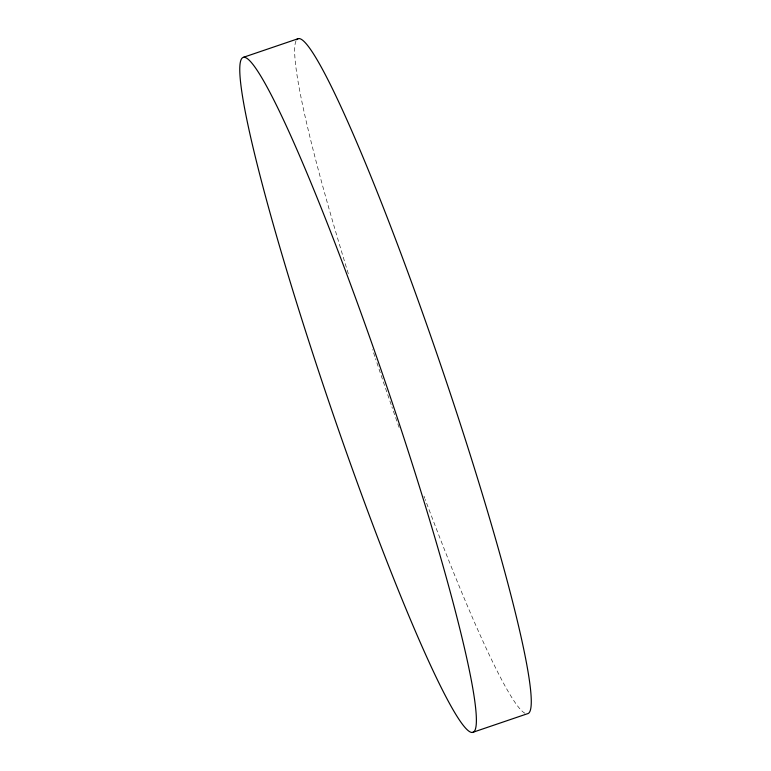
<?xml version="1.0" encoding="UTF-8"?>
<svg xmlns="http://www.w3.org/2000/svg" width="771" height="771" viewBox="0 0 771 771"><rect width="100%" height="100%" fill="white"/><g stroke="black" fill="none" stroke-linecap="round" stroke-linejoin="round"><path stroke-width="0.58" stroke-dasharray="3.85 2.89" d="M524.926 713.223A356.51 29.876 71.2 0 1 425.197 499.406M424.782 498.278A356.51 29.876 71.2 0 1 423.983 496.138M399.108 427.5A356.51 29.876 71.2 0 1 391.899 406.837M391.148 404.65A356.51 29.876 71.2 0 1 375.544 358.669M374.822 356.481A356.51 29.876 71.2 0 1 372.547 349.61M348.319 273.734A356.51 29.876 71.2 0 1 296.218 40.497"/><path stroke-width="1.16" d="M243.646 57.237L298.55 38.55M472.45 732.45A356.51 29.876 71.2 0 0 326.865 222.212A356.51 29.876 71.2 0 0 274.823 229.874A356.51 29.876 71.2 0 0 472.45 732.45L527.354 713.763A356.51 29.876 71.2 0 0 438.901 359.691A356.51 29.876 71.2 0 0 296.7 39.726"/></g></svg>
